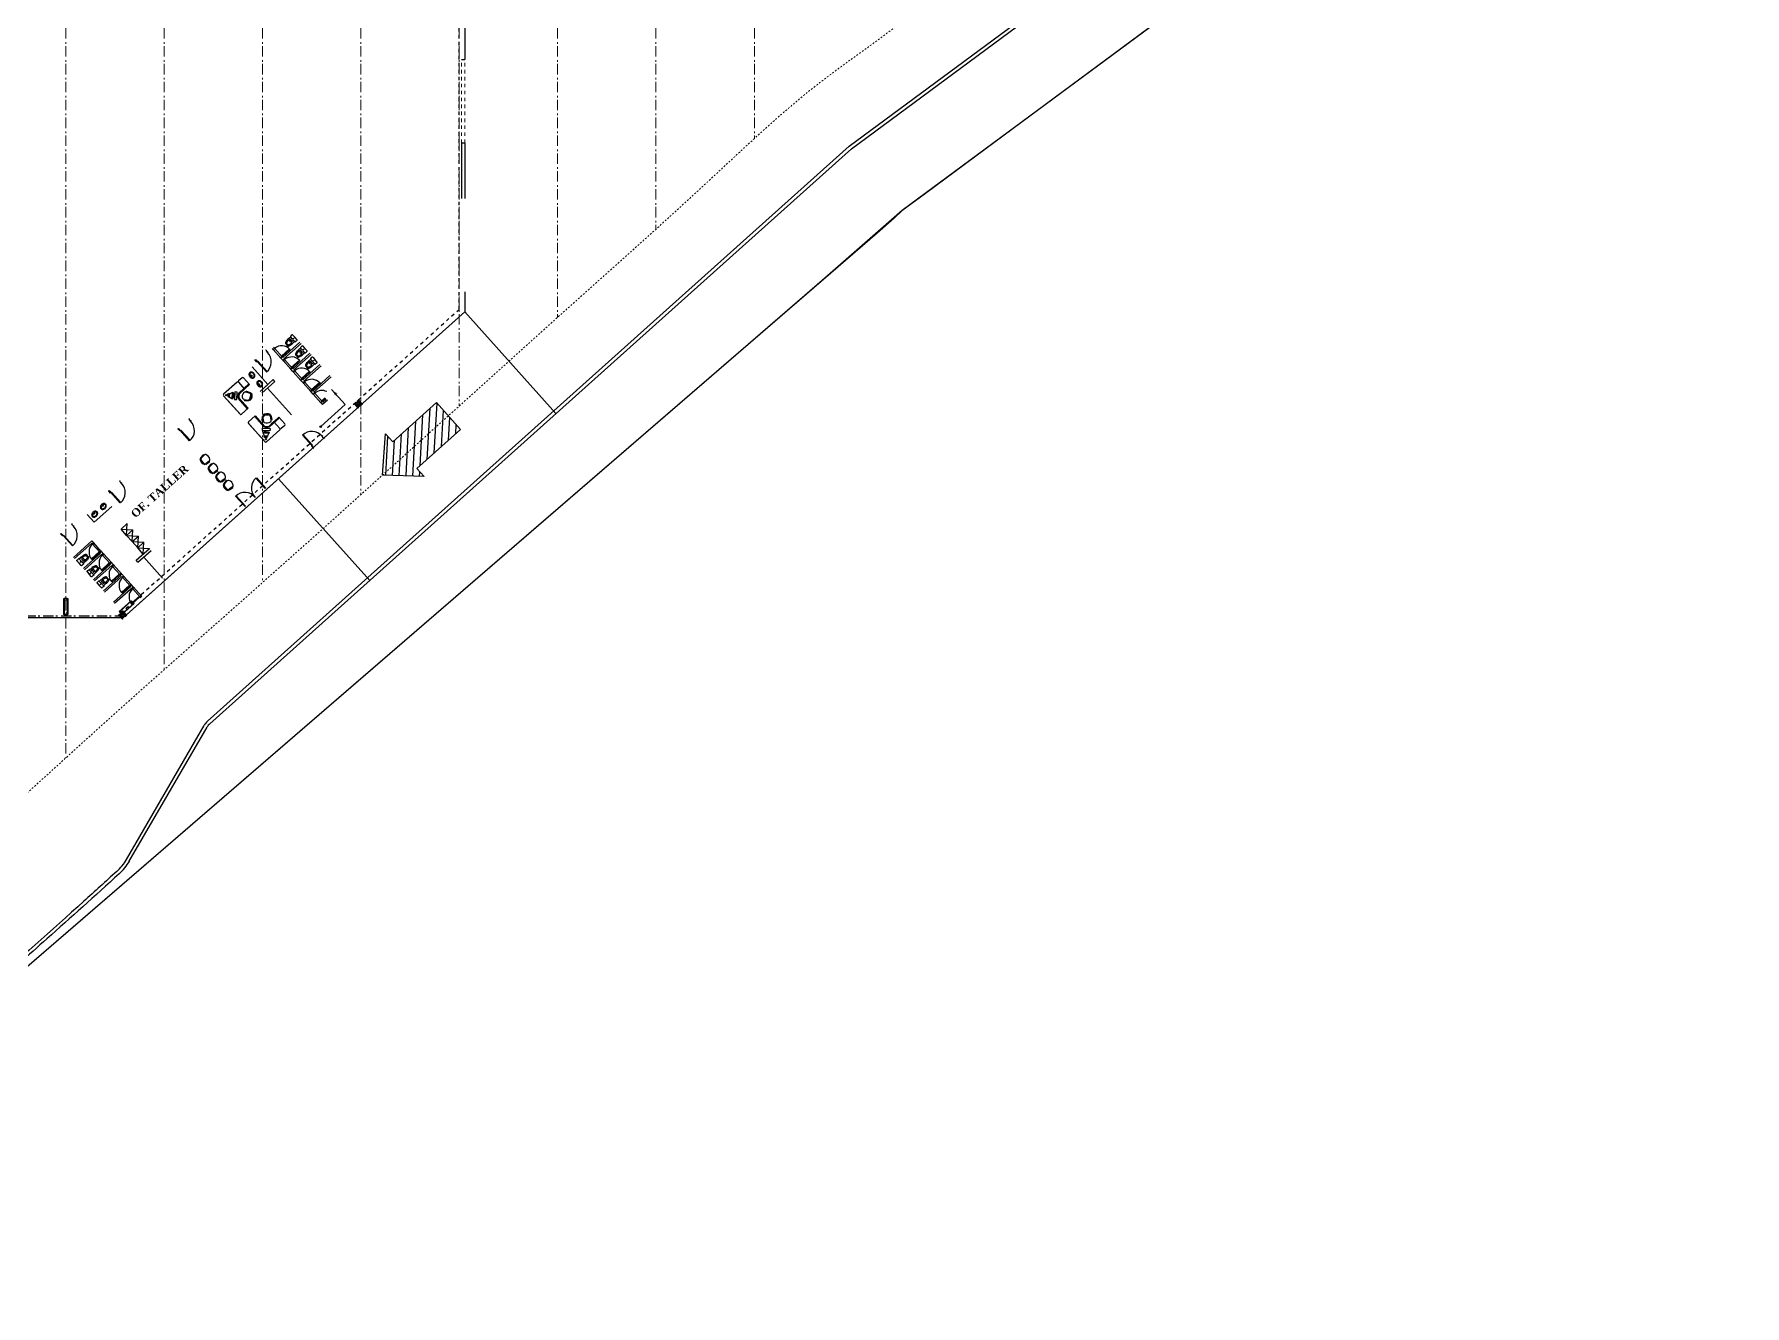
# Model space of a CAD drawing. Header units: millimetres. Extents: x 199 to 443, y 158 to 366.
# Drawn here: x 340.7 to 443.3, y 158.8 to 235.1 of the extents above; entities that cross this region are included whole.
import ezdxf

# ---------------------------------------------------------------- set-up
doc = ezdxf.new("R2010")
doc.units = ezdxf.units.MM
for name, pattern in [('DASHDOT2', [12.7, 6.35, -3.175, 0, -3.175]), ('STYLE_01', [0.416641, 0.208282, -0.208359]), ('STYLE_12', [1.04164, 0.625, -0.208282, 0.069427, -0.138931])]:
    doc.linetypes.add(name, pattern=pattern)
for name, color, linetype in [('000 - MUROS', 252, 'Continuous'), ('10-CARP-MANO-ABRI', 8, 'Continuous'), ('10-CARP-MARC', 2, 'Continuous'), ('10-CARP-SLIA', 15, 'Continuous'), ('10-M-V-150', 3, 'Continuous'), ('10-M-V-50', 3, 'Continuous'), ('Caminos', 8, 'Continuous'), ('CARP-SIMBOLOGIA', 2, 'Continuous'), ('COTAS', 121, 'Continuous'), ('DET', 4, 'Continuous'), ('fachada', 8, 'Continuous'), ('FINO', 15, 'Continuous'), ('MEDIDAS', 4, 'Continuous'), ('MUEBLE', 3, 'Continuous'), ('SANITARIOS', 1, 'Continuous')]:
    doc.layers.add(name, color=color, linetype=linetype)
for name, color, linetype, lineweight in [('Eje-Columnas', 252, 'STYLE_12', 5), ('escalera', 8, 'Continuous', 25), ('Punteados', 4, 'STYLE_01', 5), ('Terreno', 8, 'DASHDOT2', 9)]:
    doc.layers.add(name, color=color, linetype=linetype, lineweight=lineweight)
doc.layers.get('SANITARIOS').off()
doc.styles.get("Standard").update_dxf_attribs({"font": 'txt.shx'})

# ---------------------------------------------------------------- blocks, each defined once
blk = doc.blocks.new('inodoro')
at = {"layer": 'MUEBLE', "color": 8}
for p, q in [((-0.197149, 0), (0, 0)), ((0.197149, 0), (0, 0)), ((0, 0), (0, 0)), ((0, -0.372), (-0.020679, -0.372)), ((0, -0.372), (0.020679, -0.372))]:
    blk.add_line(p, q, dxfattribs=at)
for centre, radius in [((-0.08, -0.24), 0.0075), ((0, -0.09), 0.0135), ((0.08, -0.24), 0.0075)]:
    blk.add_circle(centre, radius, dxfattribs=at)
for centre, radius, start, end in [((-0.197149, -0.019), 0.019, 90, 178.499939), ((0.197149, -0.019), 0.019, 1.500061, 90), ((2.285, -0.084), 2.502, 178.499939, 181.770463), ((-0.195815, -0.160683), 0.02, 181.770463, 277.411549), ((0, -1.666), 1.498, 90, 97.411549), ((2.315, -0.360182), 2.5, 175.789491, 182.210844), ((0.266526, -0.439265), 0.45, 182.210843, 206.62411), ((-0.1, -0.623), 0.04, 206.624108, 256.477067), ((0.38, -0.414227), 0.5, 174.333597, 196.449461), ((-0.032972, -0.373252), 0.085, 118.101232, 174.333597), ((0.38, -0.414227), 0.496, 174.333597, 196.449461), ((-0.032972, -0.373252), 0.081, 118.101232, 174.333597), ((-0.050895, -0.418822), 0.25, 256.477047, 267.348104), ((0.264912, -0.448208), 0.38, 196.44946, 200.100684), ((0.264912, -0.448208), 0.376, 196.44946, 200.100684), ((-0.031, -0.5565), 0.064895, 200.100684, 256.735197), ((-0.031, -0.5565), 0.060895, 200.100684, 256.735197), ((0, -0.435), 0.155, 90, 118.101232), ((0, -0.435), 0.151, 90, 118.101232), ((0, 0.68), 1.35, 267.3481, 270), ((-0.038, -0.39), 0.012, 128.21319, 217.572348), ((0, -0.425), 0.2, 256.735197, 270), ((-0.020679, -0.412), 0.04, 90, 128.213204), ((0, -0.425), 0.196, 256.735197, 270), ((0, -1.666), 1.498, 82.588451, 90), ((0, -0.435), 0.155, 61.898768, 90), ((0, -0.435), 0.151, 61.898768, 90), ((0, -0.425), 0.196, 270, 283.264803), ((0, -0.425), 0.2, 270, 283.264803), ((0, 0.68), 1.35, 270, 272.6519), ((0.020679, -0.412), 0.04, 51.786796, 90), ((0.031, -0.5565), 0.060895, 283.264803, 339.899316), ((0.038, -0.39), 0.012, 322.427652, 51.78681), ((0.031, -0.5565), 0.064895, 283.264803, 339.899316), ((0.050895, -0.418822), 0.25, 272.651896, 283.522953), ((0.032972, -0.373252), 0.081, 5.666403, 61.898768), ((0.032972, -0.373252), 0.085, 5.666403, 61.898768), ((-0.264912, -0.448208), 0.376, 339.899316, 343.55054), ((-0.264912, -0.448208), 0.38, 339.899316, 343.55054), ((-0.38, -0.414227), 0.496, 343.550539, 5.666403), ((-0.38, -0.414227), 0.5, 343.550539, 5.666403), ((0.1, -0.623), 0.04, 283.522933, 333.375892), ((-0.266526, -0.439265), 0.45, 333.37589, 357.789157), ((-2.315, -0.360182), 2.5, 357.789156, 4.210509), ((0.195815, -0.160683), 0.02, 262.588451, 358.229537), ((-2.285, -0.084), 2.502, 358.229537, 1.500061)]:
    blk.add_arc(centre, radius, start, end, dxfattribs=at)
blk = doc.blocks.new('MONITOR')
for p, q in [((-0.088284, 0.25051), (-0.175, 0.091317)), ((-0.080527, 0.344658), (-0.088284, 0.25051)), ((-0.088284, 0.25051), (0.088284, 0.25051)), ((-0.060579, 0.344658), (-0.080527, 0.344658)), ((0.060579, 0.344658), (0.080527, 0.344658)), ((0.080527, 0.344658), (0.088284, 0.25051)), ((0.088284, 0.25051), (0.175, 0.091317))]:
    blk.add_line(p, q)
blk.add_lwpolyline([(-0.175, 0.091317), (0.175, 0.091317), (0.175, 0.011317), (-0.175, 0.011317)], close=True)
for points in [[(-0.102836, 0.223795), (-0.102836, 0.281811)], [(0.085705, 0.281811), (0.102836, 0.281811), (0.102836, 0.223795)]]:
    blk.add_lwpolyline(points)
at = {"layer": 'DET'}
for p, q in [((-0.07, 0.344658), (-0.07, 0.276643)), ((0, 0.344658), (-0.060579, 0.344658)), ((-0.06, 0.344658), (-0.06, 0.276643)), ((-0.05, 0.344658), (-0.05, 0.276643)), ((-0.04, 0.344658), (-0.04, 0.276643)), ((-0.03, 0.344658), (-0.03, 0.276643)), ((-0.02, 0.344658), (-0.02, 0.276643)), ((-0.01, 0.344658), (-0.01, 0.276643)), ((0, 0.344658), (0, 0.276643)), ((0, 0.344658), (0.060579, 0.344658)), ((0.01, 0.344658), (0.01, 0.276643)), ((0.02, 0.344658), (0.02, 0.276643)), ((0.03, 0.344658), (0.03, 0.276643)), ((0.04, 0.344658), (0.04, 0.276643)), ((0.05, 0.344658), (0.05, 0.276643)), ((0.06, 0.344658), (0.06, 0.276643)), ((0.07, 0.344658), (0.07, 0.276643))]:
    blk.add_line(p, q, dxfattribs=at)
blk.add_lwpolyline([(-0.102836, 0.281811), (-0.085705, 0.281811)], dxfattribs=at)
blk.add_arc((0, 0.871582), 0.871582, 260.756687, 279.243313, dxfattribs=at)
blk = doc.blocks.new('COMPU')
at = {"layer": 'MUEBLE'}
blk.add_lwpolyline([(-0.258094, -0.060104), (0.060104, 0.258094), (0.159099, 0.159099), (-0.159099, -0.159099)], close=True, dxfattribs=at)
at = {"layer": 'MUEBLE', "xscale": 0.988495, "yscale": 0.988495, "zscale": 0.988495, "rotation": 45}
blk.add_blockref('MONITOR', (-0.148157, 0.148157), dxfattribs=at)
blk = doc.blocks.new('SILLA-AP')
at = {"layer": 'MEDIDAS'}
for p, q in [((-0.330857, 0.216075), (-0.08747, 0.194547)), ((-0.300713, 0.24441), (-0.072356, 0.211475)), ((-0.296466, 0.273856), (-0.068109, 0.240921)), ((-0.211607, 0.231559), (-0.211607, 0.205527)), ((-0.184317, 0.227623), (-0.184317, 0.203113)), ((-0.012516, 0.188154), (0.013943, 0.2062)), ((0.000147, 0.098696), (-0.000206, -0.138696)), ((-0.00003, 0), (0.051058, 0)), ((-0.331557, -0.255091), (-0.088107, -0.234286)), ((-0.300713, -0.28441), (-0.072356, -0.251475)), ((-0.296466, -0.313856), (-0.068109, -0.280921)), ((-0.211607, -0.24484), (-0.211607, -0.271559)), ((-0.184317, -0.242508), (-0.184317, -0.267623)), ((-0.013135, -0.228201), (0.013271, -0.246326)), ((-0.00003, -0.04), (0.051011, -0.04))]:
    blk.add_line(p, q, dxfattribs=at)
for centre, radius, start, end in [((-0.112125, -0.019833), 0.363055, 148.321834, 211.507898), ((-0.339323, 0.120367), 0.096082, 84.945125, 148.321834), ((-0.298589, 0.259133), 0.014875, 81.793135, 261.793135), ((-0.095935, 0.098838), 0.096082, 359.914866, 84.945125), ((-0.070232, 0.226198), 0.014875, 261.793135, 81.793135), ((-0.317085, -0.019572), 0.368663, 325.534521, 34.295211), ((-0.317085, -0.019572), 0.40069, 325.534521, 34.295211), ((-0.339738, -0.159358), 0.096082, 211.507898, 274.884607), ((-0.298589, -0.299133), 0.014875, 98.206865, 278.206865), ((-0.096288, -0.138553), 0.096082, 274.884607, 359.914866), ((-0.070232, -0.266198), 0.014875, 278.206865, 98.206865)]:
    blk.add_arc(centre, radius, start, end, dxfattribs=at)

msp = doc.modelspace()

# ---------------------------------------------------------------- hatches: boundary and pattern name
at = {"layer": 'Caminos'}
h = msp.add_hatch(dxfattribs=at)
h.set_pattern_fill('ANSI31', color=256, scale=3.24087, angle=41.8659, style=0)
h.set_pattern_definition([(86.8659, (-2241.55615, -1263.3675), (-0.40450281, 0.02214854), [])])
h.paths.add_polyline_path([(361.59, 208.63), (361.77, 211.11), (362.2, 210.63), (364.82, 212.98), (366.27, 211.37), (363.65, 209.02), (364.08, 208.54)])
at = {"layer": 'fachada'}
h = msp.add_hatch(dxfattribs=at)
h.set_pattern_fill('ANSI31', color=250, scale=0.025, angle=41.8773, style=0)
h.set_pattern_definition([(86.87726, (287.039975, 84.69811), (-0.07925714, 0.004323967), [])])
h.paths.add_polyline_path([(360.34, 212.88), (360.12, 212.68), (359.92, 212.91), (360.14, 213.11)])
h = msp.add_hatch(dxfattribs=at)
h.set_pattern_fill('ANSI31', color=250, scale=0.025, angle=41.8773, style=0)
h.set_pattern_definition([(86.87726, (272.91056, 72.03063), (-0.07925714, 0.004323967), [])])
h.paths.add_polyline_path([(346.21, 200.22), (345.99, 200.02), (345.79, 200.24), (346.01, 200.44)])
at = {"layer": 'FINO'}
h = msp.add_hatch(color=256, dxfattribs=at)
h.paths.add_polyline_path([(358.56, 213.74, -0.024587), (358.69, 213.51), (358.73, 213.55)])
h.paths.add_polyline_path([(358.77, 213.59), (358.73, 213.55), (358.78, 213.5), (358.89, 213.52, -0.013393)])
h.paths.add_polyline_path([(358.73, 213.55), (358.69, 213.51, -0.013393), (358.75, 213.39), (358.78, 213.5)])
h.paths.add_polyline_path([(358.56, 213.74), (358.73, 213.55), (358.77, 213.59, -0.024587)])

# ---------------------------------------------------------------- linework, layer by layer
at = {"layer": '000 - MUROS', "color": 8, "linetype": 'STYLE_01'}
for p, q in [((366.19, 218.57), (366.19, 237.56)), ((345.88, 200.35), (366.19, 218.57))]:
    msp.add_line(p, q, dxfattribs=at)
at = {"layer": '000 - MUROS'}
for p, q in [((366.32, 233.56), (366.52, 233.56)), ((366.32, 228.56), (366.52, 228.56)), ((371.99, 212.32), (366.52, 218.42)), ((360.82, 202.31), (355.35, 208.41))]:
    msp.add_line(p, q, dxfattribs=at)
at = {"layer": '000 - MUROS', "linetype": 'STYLE_12'}
msp.add_line((346.15, 200.16), (310.33, 200.16), dxfattribs=at)
at = {"layer": '000 - MUROS'}
for points in [[(366.52, 219.62), (366.52, 218.42), (346.04, 200.06), (310.38, 200.06), (289.56, 237.56)], [(366.52, 237.56), (366.52, 233.56)], [(366.32, 228.56), (366.32, 225.22)], [(366.52, 228.56), (366.52, 225.22)], [(354.07, 215.44), (354.1, 215.46), (354.66, 214.85), (354.63, 214.82), (354.07, 215.44)], [(355.56, 215.74), (355.53, 215.77), (356.01, 216.2), (356.03, 216.17), (355.56, 215.74)], [(356.16, 215.07), (356.13, 215.1), (356.61, 215.53), (356.63, 215.5), (356.16, 215.07)], [(356.76, 214.4), (356.73, 214.43), (357.21, 214.86), (357.23, 214.83), (356.76, 214.4)], [(357.36, 213.73), (357.33, 213.76), (357.81, 214.19), (357.84, 214.16), (357.36, 213.73)], [(357.96, 213.06), (357.93, 213.09), (358.14, 213.27)], [(358.17, 213.24), (357.96, 213.06)], [(349.47, 211.31), (349.5, 211.33), (350.05, 210.72), (350.02, 210.69), (349.47, 211.31)], [(357.35, 210.4), (357.38, 210.43), (356.82, 211.05), (356.79, 211.02), (357.35, 210.4)], [(354.57, 207.85), (354.54, 207.82), (353.99, 208.44), (354.02, 208.47), (354.57, 207.85)], [(345.31, 207.58), (345.34, 207.61), (345.89, 206.99), (345.86, 206.96), (345.31, 207.58)], [(353.34, 206.74), (353.37, 206.77), (352.81, 207.38), (352.78, 207.36), (353.34, 206.74)], [(342.43, 205), (342.46, 205.03), (343.02, 204.41), (342.99, 204.38), (342.43, 205)], [(344.63, 204), (344.6, 204.03), (344.13, 203.6), (344.15, 203.57), (344.63, 204)], [(345.23, 203.33), (345.2, 203.36), (344.73, 202.93), (344.75, 202.9), (345.23, 203.33)], [(345.83, 202.66), (345.8, 202.69), (345.33, 202.26), (345.35, 202.23), (345.83, 202.66)], [(346.43, 201.99), (346.41, 202.02), (345.93, 201.59), (345.96, 201.56), (346.43, 201.99)], [(347.03, 201.32), (347.01, 201.35), (346.53, 200.92), (346.56, 200.89), (347.03, 201.32)]]:
    msp.add_lwpolyline(points, dxfattribs=at)
at = {"layer": '000 - MUROS', "color": 8}
for points in [[(342.47, 201.23), (342.49, 201.23), (342.49, 200.26), (342.47, 200.26)], [(342.69, 201.23), (342.72, 201.23), (342.72, 200.26), (342.69, 200.26)], [(346.52, 201.09), (346.53, 201.08), (345.81, 200.43), (345.79, 200.45)], [(346.67, 200.93), (346.68, 200.91), (345.96, 200.26), (345.94, 200.28)]]:
    msp.add_lwpolyline(points, close=True, dxfattribs=at)
at = {"layer": '000 - MUROS'}
for points in [[(342.54, 201.14), (342.54, 201.13), (342.5, 201.13, -0.414214), (342.49, 201.13), (342.49, 201.22, -0.414214), (342.5, 201.23), (342.69, 201.23, -0.414214), (342.69, 201.22), (342.69, 201.13, -0.414214), (342.69, 201.13), (342.64, 201.13), (342.64, 201.14), (342.68, 201.14, 0.414214), (342.68, 201.14), (342.68, 201.22, 0.414214), (342.68, 201.22), (342.5, 201.22, 0.414214), (342.5, 201.22), (342.5, 201.14, 0.414214), (342.5, 201.14)], [(342.54, 200.35), (342.54, 200.36), (342.5, 200.36, 0.414214), (342.49, 200.35), (342.49, 200.26, 0.414214), (342.5, 200.26), (342.69, 200.26, 0.414214), (342.69, 200.26), (342.69, 200.35, 0.414214), (342.69, 200.36), (342.64, 200.36), (342.64, 200.35), (342.68, 200.35, -0.414214), (342.68, 200.35), (342.68, 200.27, -0.414214), (342.68, 200.27), (342.5, 200.27, -0.414214), (342.5, 200.27), (342.5, 200.35, -0.414214), (342.5, 200.35)], [(345.91, 200.45), (345.92, 200.46), (345.89, 200.49, 0.414214), (345.88, 200.49), (345.81, 200.43, 0.414214), (345.81, 200.42), (345.94, 200.28, 0.414214), (345.95, 200.28), (346.01, 200.34, 0.414214), (346.02, 200.35), (345.99, 200.38), (345.98, 200.38), (346, 200.35, -0.414214), (346, 200.34), (345.95, 200.29, -0.414214), (345.94, 200.29), (345.83, 200.42, -0.414214), (345.83, 200.43), (345.88, 200.48, -0.414214), (345.89, 200.48)], [(346.5, 200.98), (346.49, 200.97), (346.46, 201.01, -0.414214), (346.46, 201.01), (346.53, 201.07, -0.414214), (346.54, 201.07), (346.66, 200.93, -0.414214), (346.66, 200.92), (346.6, 200.86, -0.414214), (346.59, 200.86), (346.56, 200.9), (346.56, 200.9), (346.59, 200.87, 0.414214), (346.6, 200.87), (346.65, 200.92, 0.414214), (346.65, 200.93), (346.54, 201.06, 0.414214), (346.53, 201.06), (346.47, 201.01, 0.414214), (346.47, 201)]]:
    msp.add_lwpolyline(points, format="xyb", close=True, dxfattribs=at)
at = {"layer": '10-CARP-MANO-ABRI'}
for centre, radius, start, end in [((354.13, 215.43), 0.79, 308.8918, 44.8627), ((355.54, 215.73), 0.657, 41.6253, 130.3664), ((356.14, 215.06), 0.657, 41.6253, 130.3664), ((356.74, 214.39), 0.657, 41.6253, 130.3664), ((357.34, 213.72), 0.657, 41.6253, 130.3664), ((357.95, 213.05), 0.657, 63.0212, 130.3664), ((349.52, 211.3), 0.79, 308.8918, 44.8627), ((357.35, 210.46), 0.79, 38.8918, 134.8627), ((354.51, 207.85), 0.79, 128.8918, 224.8627), ((345.37, 207.58), 0.79, 308.8918, 44.8627), ((353.34, 206.8), 0.79, 38.8918, 134.8627), ((342.49, 205), 0.79, 308.8918, 44.8627), ((344.64, 204.01), 0.657, 133.3881, 222.1292), ((345.24, 203.34), 0.657, 133.3881, 222.1292), ((345.84, 202.67), 0.657, 133.3881, 222.1292), ((346.44, 202), 0.657, 133.3881, 222.1292), ((347.04, 201.33), 0.657, 133.3881, 222.1292)]:
    msp.add_arc(centre, radius, start, end, dxfattribs=at)
at = {"layer": '10-CARP-MARC'}
for p, q in [((353.93, 215.54), (353.96, 215.56)), ((353.94, 215.52), (353.93, 215.54)), ((354.04, 215.41), (353.94, 215.52)), ((353.96, 215.56), (354.01, 215.5)), ((354.01, 215.5), (354.03, 215.52)), ((354.03, 215.51), (354.02, 215.5)), ((354.02, 215.5), (354.07, 215.44)), ((354.03, 215.52), (354.03, 215.51)), ((354.61, 216.14), (354.58, 216.12)), ((354.58, 216.12), (354.63, 216.06)), ((354.63, 216.06), (354.62, 216.05)), ((354.62, 216.05), (354.62, 216.04)), ((354.62, 216.04), (354.64, 216.05)), ((354.64, 216.05), (354.69, 215.99)), ((354.69, 215.99), (354.72, 216.02)), ((354.07, 215.44), (354.04, 215.41)), ((349.32, 211.41), (349.35, 211.43)), ((349.34, 211.39), (349.32, 211.41)), ((349.44, 211.28), (349.34, 211.39)), ((349.35, 211.43), (349.41, 211.37)), ((349.41, 211.37), (349.42, 211.39)), ((349.43, 211.38), (349.41, 211.37)), ((349.41, 211.37), (349.47, 211.31)), ((349.42, 211.39), (349.43, 211.38)), ((350, 212.01), (349.97, 211.99)), ((349.97, 211.99), (350.02, 211.93)), ((350.01, 212), (350, 212.01)), ((350.02, 211.93), (350.01, 211.91)), ((350.01, 211.91), (350.02, 211.91)), ((350.02, 211.91), (350.03, 211.92)), ((350.03, 211.92), (350.08, 211.86)), ((350.08, 211.86), (350.11, 211.89)), ((350.11, 211.89), (350.1, 211.9)), ((349.47, 211.31), (349.44, 211.28)), ((357.35, 210.4), (357.32, 210.37)), ((357.32, 210.37), (357.42, 210.26)), ((357.4, 210.34), (357.35, 210.4)), ((357.41, 210.35), (357.4, 210.34)), ((357.41, 210.33), (357.42, 210.35)), ((357.42, 210.35), (357.41, 210.35)), ((357.46, 210.27), (357.41, 210.33)), ((357.96, 210.95), (357.99, 210.98)), ((358.02, 210.89), (357.96, 210.95)), ((357.99, 210.98), (358.01, 210.97)), ((358, 210.88), (358.02, 210.89)), ((358.01, 210.87), (358, 210.88)), ((358.02, 210.89), (358.01, 210.87)), ((358.08, 210.83), (358.02, 210.89)), ((358.11, 210.85), (358.08, 210.83)), ((358.09, 210.87), (358.11, 210.85)), ((357.42, 210.26), (357.43, 210.25)), ((357.43, 210.25), (357.46, 210.27)), ((345.84, 208.29), (345.81, 208.26)), ((345.86, 208.27), (345.84, 208.29)), ((345.17, 207.68), (345.2, 207.71)), ((345.18, 207.67), (345.17, 207.68)), ((345.28, 207.55), (345.18, 207.67)), ((345.2, 207.71), (345.25, 207.65)), ((345.25, 207.65), (345.26, 207.66)), ((345.26, 207.66), (345.27, 207.65)), ((345.27, 207.65), (345.26, 207.64)), ((345.26, 207.64), (345.31, 207.58)), ((345.31, 207.58), (345.28, 207.55)), ((345.81, 208.26), (345.87, 208.2)), ((345.87, 208.2), (345.85, 208.19)), ((345.85, 208.19), (345.86, 208.18)), ((345.86, 208.18), (345.87, 208.19)), ((345.87, 208.19), (345.93, 208.13)), ((345.93, 208.13), (345.96, 208.16)), ((345.96, 208.16), (345.94, 208.18)), ((342.97, 205.71), (342.94, 205.68)), ((342.94, 205.68), (342.99, 205.62)), ((342.98, 205.7), (342.97, 205.71)), ((342.99, 205.62), (342.98, 205.61)), ((342.98, 205.6), (343, 205.62)), ((342.98, 205.61), (342.98, 205.6)), ((343, 205.62), (343.05, 205.56)), ((343.05, 205.56), (343.08, 205.58)), ((343.08, 205.58), (343.07, 205.6)), ((342.29, 205.1), (342.32, 205.13)), ((342.3, 205.09), (342.29, 205.1)), ((342.4, 204.98), (342.3, 205.09)), ((342.32, 205.13), (342.37, 205.07)), ((342.37, 205.07), (342.39, 205.08)), ((342.4, 205.08), (342.38, 205.06)), ((342.38, 205.06), (342.43, 205)), ((342.39, 205.08), (342.4, 205.08)), ((342.43, 205), (342.4, 204.98))]:
    msp.add_line(p, q, dxfattribs=at)
for points in [[(355.02, 216.17), (355.01, 216.17), (355.03, 216.15), (355.06, 216.18), (355.06, 216.17), (355.09, 216.2), (355.09, 216.21), (355.12, 216.23), (355.1, 216.25), (355.1, 216.24)], [(355.49, 215.65), (355.48, 215.65), (355.47, 215.66), (355.5, 215.69), (355.49, 215.69), (355.52, 215.72), (355.53, 215.71), (355.56, 215.74), (355.57, 215.73), (355.56, 215.72)], [(355.62, 215.5), (355.61, 215.5), (355.63, 215.48), (355.66, 215.51), (355.66, 215.5), (355.69, 215.53), (355.69, 215.53), (355.72, 215.56), (355.7, 215.58), (355.7, 215.57)], [(356.09, 214.98), (356.08, 214.98), (356.07, 214.99), (356.1, 215.02), (356.09, 215.02), (356.12, 215.05), (356.13, 215.04), (356.16, 215.07), (356.17, 215.06), (356.16, 215.05)], [(356.22, 214.83), (356.22, 214.83), (356.23, 214.81), (356.26, 214.84), (356.26, 214.83), (356.29, 214.86), (356.29, 214.86), (356.32, 214.89), (356.3, 214.91), (356.3, 214.9)], [(356.69, 214.31), (356.68, 214.31), (356.67, 214.32), (356.7, 214.35), (356.69, 214.35), (356.72, 214.38), (356.73, 214.37), (356.76, 214.4), (356.77, 214.39), (356.76, 214.38)], [(356.82, 214.16), (356.82, 214.16), (356.83, 214.14), (356.86, 214.17), (356.87, 214.16), (356.9, 214.19), (356.89, 214.19), (356.92, 214.22), (356.91, 214.24), (356.9, 214.23)], [(357.29, 213.64), (357.28, 213.63), (357.27, 213.65), (357.3, 213.68), (357.29, 213.68), (357.32, 213.71), (357.33, 213.7), (357.36, 213.73), (357.37, 213.72), (357.37, 213.71)], [(357.42, 213.49), (357.42, 213.49), (357.43, 213.47), (357.46, 213.5), (357.47, 213.49), (357.5, 213.52), (357.49, 213.52), (357.52, 213.55), (357.51, 213.57), (357.5, 213.56)], [(357.89, 212.97), (357.88, 212.96), (357.87, 212.98), (357.9, 213.01), (357.89, 213.01), (357.92, 213.04), (357.93, 213.03), (357.96, 213.06), (357.97, 213.04), (357.97, 213.04)], [(344.26, 204.58), (344.26, 204.58), (344.28, 204.57), (344.25, 204.54), (344.26, 204.53), (344.23, 204.51), (344.22, 204.51), (344.19, 204.49), (344.18, 204.5), (344.18, 204.51)], [(344.72, 204.05), (344.73, 204.06), (344.72, 204.08), (344.69, 204.05), (344.68, 204.06), (344.65, 204.03), (344.66, 204.02), (344.63, 204), (344.64, 203.98), (344.65, 203.99)], [(344.86, 203.91), (344.87, 203.91), (344.88, 203.9), (344.85, 203.87), (344.86, 203.86), (344.83, 203.84), (344.82, 203.84), (344.79, 203.82), (344.78, 203.83), (344.78, 203.84)], [(345.33, 203.38), (345.33, 203.39), (345.32, 203.41), (345.29, 203.38), (345.28, 203.39), (345.25, 203.36), (345.26, 203.35), (345.23, 203.33), (345.24, 203.31), (345.25, 203.32)], [(345.46, 203.24), (345.47, 203.24), (345.48, 203.23), (345.45, 203.2), (345.46, 203.19), (345.43, 203.17), (345.42, 203.17), (345.39, 203.15), (345.38, 203.16), (345.38, 203.17)], [(345.93, 202.71), (345.93, 202.72), (345.92, 202.74), (345.89, 202.71), (345.88, 202.72), (345.85, 202.69), (345.86, 202.68), (345.83, 202.66), (345.84, 202.64), (345.85, 202.65)], [(346.06, 202.57), (346.07, 202.57), (346.08, 202.56), (346.05, 202.53), (346.06, 202.52), (346.03, 202.5), (346.02, 202.5), (345.99, 202.48), (345.98, 202.49), (345.99, 202.5)], [(346.53, 202.04), (346.53, 202.05), (346.52, 202.07), (346.49, 202.04), (346.48, 202.05), (346.46, 202.02), (346.46, 202.01), (346.43, 201.99), (346.45, 201.97), (346.45, 201.98)], [(346.66, 201.9), (346.67, 201.9), (346.68, 201.89), (346.65, 201.86), (346.66, 201.85), (346.63, 201.83), (346.62, 201.83), (346.59, 201.81), (346.58, 201.82), (346.59, 201.83)], [(347.13, 201.37), (347.14, 201.38), (347.12, 201.4), (347.09, 201.37), (347.09, 201.38), (347.06, 201.35), (347.06, 201.34), (347.03, 201.32), (347.05, 201.3), (347.05, 201.31)]]:
    msp.add_lwpolyline(points, dxfattribs=at)
at = {"layer": '10-CARP-SLIA'}
for p, q in [((355.49, 215.65), (355.02, 216.17)), ((355.56, 215.72), (355.1, 216.24)), ((356.09, 214.98), (355.62, 215.5)), ((356.16, 215.05), (355.7, 215.57)), ((356.69, 214.31), (356.22, 214.83)), ((356.76, 214.38), (356.3, 214.9)), ((357.29, 213.64), (356.82, 214.16)), ((357.37, 213.71), (356.9, 214.23)), ((357.89, 212.97), (357.42, 213.49)), ((357.97, 213.04), (357.5, 213.56)), ((344.65, 203.99), (344.18, 204.51)), ((344.72, 204.05), (344.26, 204.58)), ((345.25, 203.32), (344.78, 203.84)), ((345.33, 203.38), (344.86, 203.91)), ((345.85, 202.65), (345.38, 203.17)), ((345.93, 202.71), (345.46, 203.24)), ((346.45, 201.98), (345.99, 202.5)), ((346.53, 202.04), (346.06, 202.57)), ((347.05, 201.31), (346.59, 201.83)), ((347.13, 201.37), (346.66, 201.9))]:
    msp.add_line(p, q, dxfattribs=at)
at = {"layer": '10-M-V-150'}
for p, q in [((356.63, 216.61), (355.6, 215.68)), ((356.7, 216.53), (355.66, 215.61)), ((355.02, 216.17), (354.97, 216.23)), ((355.1, 216.24), (355.02, 216.17)), ((355.1, 216.24), (355.02, 216.17)), ((355.1, 216.24), (355.05, 216.29)), ((355.56, 215.72), (355.49, 215.65)), ((355.56, 215.72), (355.49, 215.65)), ((355.59, 215.54), (355.49, 215.65)), ((355.62, 215.5), (355.52, 215.61)), ((355.6, 215.68), (355.56, 215.72)), ((355.7, 215.57), (355.62, 215.5)), ((355.7, 215.57), (355.62, 215.5)), ((355.7, 215.57), (355.66, 215.61)), ((357.23, 215.94), (356.2, 215.01)), ((357.3, 215.86), (356.26, 214.94)), ((354.71, 214.07), (353.76, 215.13)), ((356.16, 215.05), (356.09, 214.98)), ((356.16, 215.05), (356.09, 214.98)), ((356.19, 214.87), (356.09, 214.98)), ((356.2, 215.01), (356.16, 215.05)), ((356.3, 214.9), (356.22, 214.83)), ((356.3, 214.9), (356.22, 214.83)), ((356.3, 214.9), (356.26, 214.94)), ((357.83, 215.27), (356.8, 214.34)), ((357.9, 215.19), (356.86, 214.27)), ((358.43, 214.6), (357.4, 213.67)), ((358.5, 214.52), (357.47, 213.6)), ((354.24, 213.65), (355.03, 214.36)), ((354.71, 214.07), (354.24, 213.65)), ((354.34, 213.54), (355.13, 214.25)), ((354.69, 213.85), (356.13, 212.25)), ((355.13, 214.25), (355.03, 214.36)), ((356.76, 214.38), (356.68, 214.31)), ((356.76, 214.38), (356.69, 214.31)), ((356.76, 214.38), (356.69, 214.31)), ((356.76, 214.38), (356.69, 214.31)), ((356.76, 214.38), (356.69, 214.31)), ((356.79, 214.2), (356.69, 214.31)), ((356.79, 214.2), (356.69, 214.31)), ((356.8, 214.34), (356.76, 214.38)), ((356.8, 214.34), (356.76, 214.38)), ((356.9, 214.23), (356.82, 214.16)), ((356.9, 214.23), (356.82, 214.16)), ((356.9, 214.23), (356.86, 214.27)), ((357.37, 213.71), (357.29, 213.64)), ((357.37, 213.71), (357.29, 213.64)), ((357.42, 213.49), (357.29, 213.64)), ((357.4, 213.67), (357.37, 213.71)), ((357.5, 213.56), (357.42, 213.49)), ((357.5, 213.56), (357.42, 213.49)), ((357.5, 213.56), (357.47, 213.6)), ((352.32, 213.1), (353.08, 212.25)), ((357.97, 213.04), (357.89, 212.97)), ((357.97, 213.04), (357.89, 212.97)), ((357.99, 212.86), (357.89, 212.97)), ((358, 213), (357.97, 213.04)), ((358.28, 213.12), (357.99, 212.86)), ((358.21, 213.19), (358, 213)), ((354.27, 210.92), (353.51, 211.78)), ((344.29, 205.8), (343.87, 206.27)), ((344.29, 205.8), (345.35, 206.75)), ((345.91, 205.38), (346.28, 205.72)), ((346.24, 205.01), (345.91, 205.38)), ((345.91, 205.38), (346.61, 205.34)), ((346.24, 205.01), (346.28, 205.72)), ((346.24, 205.01), (346.61, 205.34)), ((346.57, 204.64), (346.61, 205.34)), ((343.05, 203.69), (344.16, 204.69)), ((343.12, 203.62), (344.15, 204.55)), ((344.18, 204.51), (344.15, 204.55)), ((344.26, 204.58), (344.16, 204.69)), ((344.18, 204.51), (344.26, 204.58)), ((344.18, 204.51), (344.26, 204.58)), ((346.57, 204.64), (346.24, 205.01)), ((346.24, 205.01), (346.95, 204.97)), ((346.57, 204.64), (346.95, 204.97)), ((346.91, 204.26), (346.57, 204.64)), ((346.57, 204.64), (347.28, 204.6)), ((346.82, 203.52), (347.61, 204.23)), ((346.91, 204.26), (346.95, 204.97)), ((346.91, 204.26), (347.28, 204.6)), ((347.28, 204.6), (346.91, 204.26)), ((347.24, 203.89), (346.91, 204.26)), ((346.91, 204.26), (347.61, 204.23)), ((347.24, 203.89), (347.28, 204.6)), ((347.61, 204.23), (347.24, 203.89)), ((343.65, 203.02), (344.68, 203.95)), ((343.72, 202.95), (344.75, 203.88)), ((344.25, 202.35), (345.28, 203.28)), ((344.32, 202.28), (345.35, 203.21)), ((344.65, 203.99), (344.72, 204.05)), ((344.65, 203.99), (344.72, 204.05)), ((344.68, 203.95), (344.65, 203.99)), ((344.82, 203.94), (344.72, 204.05)), ((344.78, 203.84), (344.75, 203.88)), ((344.86, 203.91), (344.76, 204.02)), ((344.78, 203.84), (344.86, 203.91)), ((344.78, 203.84), (344.86, 203.91)), ((345.25, 203.32), (345.33, 203.38)), ((345.25, 203.32), (345.33, 203.38)), ((345.28, 203.28), (345.25, 203.32)), ((345.43, 203.27), (345.33, 203.38)), ((345.38, 203.17), (345.35, 203.21)), ((345.38, 203.17), (345.46, 203.24)), ((345.38, 203.17), (345.46, 203.24)), ((346.92, 203.4), (346.82, 203.52)), ((346.92, 203.4), (347.71, 204.11)), ((347.27, 203.71), (348.4, 202.45)), ((344.85, 201.68), (345.89, 202.61)), ((344.92, 201.61), (345.95, 202.54)), ((345.85, 202.65), (345.93, 202.72)), ((345.85, 202.65), (345.93, 202.71)), ((345.85, 202.65), (345.93, 202.71)), ((345.85, 202.65), (345.93, 202.71)), ((345.85, 202.65), (345.93, 202.71)), ((345.89, 202.61), (345.85, 202.65)), ((345.89, 202.61), (345.85, 202.65)), ((346.03, 202.6), (345.93, 202.71)), ((346.03, 202.6), (345.93, 202.71)), ((345.99, 202.5), (345.95, 202.54)), ((345.99, 202.5), (346.06, 202.57)), ((345.99, 202.5), (346.06, 202.57)), ((345.45, 201.01), (346.49, 201.94)), ((345.52, 200.94), (346.63, 201.93)), ((346.45, 201.98), (346.53, 202.04)), ((346.45, 201.98), (346.53, 202.04)), ((346.49, 201.94), (346.45, 201.98)), ((346.63, 201.93), (346.53, 202.04)), ((346.59, 201.83), (346.66, 201.9)), ((346.59, 201.83), (346.66, 201.9)), ((347.05, 201.31), (347.13, 201.37)), ((347.05, 201.31), (347.13, 201.37)), ((347.09, 201.27), (347.05, 201.31)), ((347.16, 201.34), (347.13, 201.37))]:
    msp.add_line(p, q, dxfattribs=at)
for radius in [0.05, 0.025]:
    msp.add_circle((357.88, 211.54), radius, dxfattribs=at)
at = {"layer": '10-M-V-50'}
for points in [[(355.1, 216.24), (355.02, 216.17), (355.01, 216.18)], [(355.56, 215.72), (355.49, 215.65)], [(355.7, 215.57), (355.62, 215.5), (355.62, 215.51)], [(356.16, 215.05), (356.09, 214.98)], [(356.3, 214.9), (356.22, 214.83), (356.19, 214.87)], [(356.76, 214.38), (356.69, 214.31)], [(356.76, 214.38), (356.69, 214.31)], [(356.9, 214.23), (356.82, 214.16), (356.79, 214.2)], [(357.37, 213.71), (357.29, 213.64)], [(357.97, 213.04), (357.89, 212.97)], [(344.18, 204.51), (344.26, 204.58), (344.25, 204.58)], [(344.65, 203.99), (344.72, 204.05)], [(344.78, 203.84), (344.86, 203.91), (344.85, 203.91)], [(345.25, 203.32), (345.33, 203.38)], [(345.38, 203.17), (345.46, 203.24), (345.43, 203.27)], [(345.85, 202.65), (345.93, 202.71)], [(345.85, 202.65), (345.93, 202.71)], [(345.99, 202.5), (346.06, 202.57), (346.03, 202.6)], [(346.45, 201.98), (346.53, 202.04)], [(347.05, 201.31), (347.13, 201.37)]]:
    msp.add_lwpolyline(points, dxfattribs=at)
at = {"layer": 'Caminos'}
for p, q in [((389.58, 228.36), (412.55, 245.36)), ((389.71, 228.2), (412.68, 245.21)), ((351.09, 193.87), (389.58, 228.36)), ((351.23, 193.72), (389.71, 228.2)), ((366.52, 218.42), (346.26, 200.26)), ((346.23, 185.57), (350.9, 193.62)), ((346.4, 185.47), (351.07, 193.52))]:
    msp.add_line(p, q, dxfattribs=at)
msp.add_lwpolyline([(361.59, 208.63), (361.77, 211.11), (362.2, 210.63), (364.82, 212.98), (366.27, 211.37), (363.65, 209.02), (364.08, 208.54)], close=True, dxfattribs=at)
for centre, radius, start, end in [((351.76, 193.12), 1, 131.8659, 149.9092), ((351.76, 193.12), 0.8, 131.8659, 149.9092), ((343.64, 187.08), 3, 312.2522, 329.9092), ((343.64, 187.08), 3.2, 312.2509, 329.9092)]:
    msp.add_arc(centre, radius, start, end, dxfattribs=at)
at = {"layer": 'Caminos', "linetype": 'Continuous', "ltscale": 0.1}
for points, knots in [([(345.65, 184.86), (344.99, 184.26), (344.33, 183.66), (341.72, 181.3), (339.78, 179.58), (337.09, 177.3), (336.34, 176.67), (334.8, 175.42), (334.02, 174.8), (331.65, 172.94), (330.03, 171.7), (326.87, 169.29), (325.33, 168.12), (323.25, 166.52), (322.7, 166.1), (322.1, 165.65)], [243.659633, 243.659633, 243.659633, 243.659633, 246.355027, 246.355027, 254.373166, 254.373166, 257.488736, 257.488736, 260.604306, 260.604306, 266.835445, 266.835445, 272.605359, 272.605359, 274.647132, 274.647132, 274.647132, 274.647132]), ([(345.79, 184.71), (344.33, 183.39), (342.89, 182.08), (340.35, 179.83), (339.25, 178.87), (337.3, 177.21), (336.45, 176.51), (334.72, 175.11), (333.85, 174.41), (331.18, 172.32), (329.36, 170.93), (325.89, 168.29), (324.24, 167.03), (322.49, 165.68), (322.38, 165.6), (322.25, 165.5)], [243.659674, 243.659674, 243.659674, 243.659674, 249.574674, 249.574674, 254.142767, 254.142767, 257.631094, 257.631094, 261.11942, 261.11942, 268.096072, 268.096072, 274.24385, 274.24385, 274.661152, 274.661152, 274.661152, 274.661152])]:
    msp.add_open_spline(points, degree=3, knots=knots, dxfattribs=at)
at = {"layer": 'COTAS', "color": 1}
msp.add_lwpolyline([(439.7, 362.11), (439.91, 352.59), (440.13, 350.65), (441.18, 341.14), (442.18, 332.41), (442.95, 325.8), (443.05, 323.97), (443.09, 322.77), (443.14, 321.27), (443.24, 318.45), (443.29, 316.74), (440.99, 305.51), (439.33, 298.19), (438.15, 293.97), (427.61, 258.26), (423.01, 248.71), (415.81, 241.56), (409.03, 236.54), (398.34, 228.62), (394.15, 225.52), (392.74, 224.48), (392.27, 224.05), (391.26, 223.15), (316.71, 158.8)], dxfattribs=at)
at = {"layer": 'COTAS'}
msp.add_lwpolyline([(415.81, 241.56), (392.76, 224.5), (387.96, 220.3), (383.95, 216.84), (374.46, 208.65), (316.71, 158.8)], dxfattribs=at)
at = {"layer": 'Eje-Columnas'}
for points in [[(342.59, 349.09), (342.59, 191.67)], [(348.49, 349.09), (348.49, 196.96)], [(354.39, 349.09), (354.39, 202.18)], [(360.29, 349.09), (360.29, 207.46)], [(366.19, 349.09), (366.19, 212.78)], [(372.09, 349.09), (372.09, 218.09)], [(377.99, 349.09), (377.99, 223.38)], [(383.89, 349.09), (383.89, 228.82)]]:
    msp.add_lwpolyline(points, dxfattribs=at)
at = {"layer": 'fachada', "color": 1}
for points in [[(360.13, 212.67), (360.12, 212.65), (359.88, 212.91), (359.91, 212.93)], [(360.06, 213.07), (360.14, 213.14), (360.38, 212.88), (360.28, 212.8)], [(346.01, 200), (345.99, 199.98), (345.75, 200.24), (345.78, 200.26)], [(345.93, 200.4), (346.01, 200.48), (346.25, 200.22), (346.15, 200.13)]]:
    msp.add_lwpolyline(points, dxfattribs=at)
at = {"layer": 'fachada', "color": 4}
for points in [[(360.34, 212.88), (360.12, 212.68), (359.92, 212.91), (360.14, 213.11)], [(346.21, 200.22), (345.99, 200.02), (345.79, 200.24), (346.01, 200.44)]]:
    msp.add_lwpolyline(points, close=True, dxfattribs=at)
at = {"layer": 'FINO'}
for q in [(358.53, 213.77), (357.88, 211.54)]:
    msp.add_line((359.35, 212.86), q, dxfattribs=at)
at = {"layer": 'MUEBLE'}
for p, q in [((353.16, 214.47), (352.95, 214.28)), ((353.25, 214.46), (353.61, 214.06)), ((352.86, 214.2), (352.06, 213.48)), ((352.95, 214.2), (353.31, 213.79)), ((353.57, 214.1), (352.98, 213.57)), ((353.61, 214.06), (353.02, 213.53)), ((353.3, 213.79), (353.15, 213.65)), ((353.61, 214.06), (353.3, 213.79)), ((353.04, 212.29), (352.06, 213.39)), ((353.49, 212.61), (352.95, 213.22)), ((353.53, 212.65), (352.99, 213.25)), ((353.13, 212.29), (353.53, 212.65)), ((353.55, 211.82), (353.95, 212.18)), ((353.55, 211.73), (354.54, 210.63)), ((353.92, 212.14), (354.46, 211.53)), ((353.95, 212.18), (354.49, 211.57)), ((355.37, 212.1), (354.78, 211.57)), ((355.4, 212.06), (354.81, 211.53)), ((355.06, 211.83), (354.91, 211.69)), ((355.37, 212.1), (355.06, 211.83)), ((355.43, 211.43), (355.07, 211.83)), ((355.73, 211.7), (355.37, 212.1)), ((355.72, 211.61), (355.51, 211.43)), ((355.42, 211.35), (354.62, 210.62))]:
    msp.add_line(p, q, dxfattribs=at)
for points in [[(353.13, 212.29), (353.53, 212.65)], [(353.55, 211.82), (353.95, 212.18)]]:
    msp.add_lwpolyline(points, dxfattribs=at)
at = {"layer": 'MUEBLE', "color": 8}
for centre, radius in [((353.72, 214.6), 0.031), ((353.72, 214.6), 0.0155), ((354.18, 214.08), 0.031), ((354.18, 214.08), 0.0155), ((344.29, 206.32), 0.031), ((344.29, 206.32), 0.0155), ((344.81, 206.79), 0.031), ((344.81, 206.79), 0.0155)]:
    msp.add_circle(centre, radius, dxfattribs=at)
at = {"layer": 'MUEBLE'}
for centre in [(352.21, 213.43, -2.89), (354.59, 210.78, -2.89)]:
    msp.add_circle(centre, 0.0397, dxfattribs=at)
for centre, radius, start, end in [((353.2, 214.42), 0.06, 41.8773, 131.8773), ((352.1, 213.43), 0.06, 131.8773, 221.8773), ((352.9, 214.16), 0.06, 41.8773, 131.8773), ((353.29, 213.36), 0.374, 146.5871, 201.388), ((352.99, 214.24), 0.06, 131.8773, 221.8773), ((353.29, 213.36), 0.324, 147.6892, 199.8439), ((353.09, 212.33), 0.06, 221.8773, 311.8773), ((353.59, 211.77), 0.06, 131.8773, 221.8773), ((354.64, 211.86), 0.374, 242.3665, 297.1674), ((354.64, 211.86), 0.324, 243.9107, 296.0653), ((355.38, 211.39), 0.06, 311.8773, 41.8773), ((355.47, 211.47), 0.06, 221.8773, 311.8773), ((355.68, 211.66), 0.06, 311.8773, 41.8773), ((354.58, 210.67), 0.06, 221.8773, 311.8773)]:
    msp.add_arc(centre, radius, start, end, dxfattribs=at)
at = {"layer": 'MUEBLE', "color": 8}
for centre, radius, start, end in [((353.74, 214.67), 0.166, 159.3548, 183.3413), ((353.78, 214.67), 0.203, 183.3413, 203.6193), ((353.72, 214.67), 0.143, 79.4421, 155.4673), ((353.82, 214.69), 0.249, 203.6193, 221.8773), ((353.75, 214.69), 0.12, 163.4445, 187.8911), ((353.8, 214.7), 0.167, 187.8911, 206.2751), ((353.71, 214.7), 0.0727, 131.8773, 163.4445), ((353.82, 214.69), 0.249, 221.8773, 240.1352), ((353.86, 214.72), 0.232, 206.2751, 221.8773), ((353.71, 214.7), 0.0727, 100.31, 131.8773), ((353.86, 214.72), 0.232, 221.8773, 237.4794), ((353.72, 214.66), 0.12, 75.8634, 100.31), ((353.8, 214.65), 0.203, 240.1352, 260.4132), ((353.82, 214.67), 0.167, 237.4794, 255.8634), ((353.71, 214.61), 0.203, 60.1352, 80.4132), ((353.71, 214.61), 0.167, 57.4794, 75.8634), ((353.79, 214.61), 0.166, 260.4132, 284.3998), ((353.81, 214.62), 0.12, 255.8634, 280.31), ((353.67, 214.56), 0.232, 41.8773, 57.4794), ((353.69, 214.57), 0.249, 41.8773, 60.1352), ((353.82, 214.58), 0.0727, 280.31, 311.8773), ((353.8, 214.58), 0.127, 284.3998, 311.8773), ((353.67, 214.56), 0.232, 26.2751, 41.8773), ((353.69, 214.57), 0.249, 23.6193, 41.8773), ((353.82, 214.58), 0.0727, 311.8773, 343.4445), ((353.73, 214.58), 0.167, 7.8911, 26.2751), ((353.78, 214.59), 0.12, 343.4445, 7.8911), ((353.8, 214.58), 0.127, 311.8773, 339.3548), ((353.73, 214.59), 0.203, 3.3413, 23.6193), ((353.77, 214.59), 0.166, 339.3548, 3.3413), ((354.21, 214.15), 0.166, 159.3548, 183.3413), ((354.25, 214.15), 0.203, 183.3413, 203.6193), ((354.17, 214.16), 0.127, 131.8773, 159.3548), ((354.29, 214.17), 0.249, 203.6193, 221.8773), ((354.17, 214.16), 0.127, 104.3998, 131.8773), ((354.22, 214.17), 0.12, 163.4445, 187.8911), ((354.27, 214.17), 0.167, 187.8911, 206.2751), ((354.29, 214.17), 0.249, 221.8773, 240.1352), ((354.18, 214.18), 0.0727, 131.8773, 163.4445), ((354.33, 214.2), 0.232, 206.2751, 221.8773), ((354.18, 214.18), 0.0727, 100.31, 131.8773), ((354.18, 214.12), 0.166, 80.4132, 104.3998), ((354.33, 214.2), 0.232, 221.8773, 237.4794), ((354.18, 214.13), 0.12, 75.8634, 100.31), ((354.27, 214.13), 0.203, 240.1352, 260.4132), ((354.29, 214.15), 0.167, 237.4794, 255.8634), ((354.18, 214.09), 0.203, 60.1352, 80.4132), ((354.17, 214.09), 0.167, 57.4794, 75.8634), ((354.26, 214.09), 0.166, 260.4132, 284.3998), ((354.28, 214.1), 0.12, 255.8634, 280.31), ((354.14, 214.03), 0.232, 41.8773, 57.4794), ((354.15, 214.05), 0.249, 41.8773, 60.1352), ((354.29, 214.06), 0.0727, 280.31, 311.8773), ((354.27, 214.06), 0.127, 284.3998, 311.8773), ((354.14, 214.03), 0.232, 26.2751, 41.8773), ((354.15, 214.05), 0.249, 23.6193, 41.8773), ((354.29, 214.06), 0.0727, 311.8773, 343.4445), ((354.2, 214.06), 0.167, 7.8911, 26.2751), ((354.27, 214.06), 0.127, 311.8773, 339.3548), ((354.24, 214.07), 0.12, 343.4445, 7.8911), ((354.2, 214.07), 0.203, 3.3413, 23.6193), ((354.23, 214.07), 0.166, 339.3548, 3.3413), ((344.34, 206.24), 0.203, 150.1352, 170.4132), ((344.31, 206.25), 0.166, 170.4132, 194.3998), ((344.38, 206.22), 0.249, 131.8773, 150.1352), ((344.36, 206.22), 0.167, 147.4794, 165.8634), ((344.32, 206.23), 0.12, 165.8634, 190.31), ((344.38, 206.22), 0.249, 113.6193, 131.8773), ((344.42, 206.18), 0.232, 131.8773, 147.4794), ((344.42, 206.18), 0.232, 116.2751, 131.8773), ((344.36, 206.26), 0.203, 93.3413, 113.6193), ((344.39, 206.24), 0.167, 97.8911, 116.2751), ((344.36, 206.3), 0.166, 69.3548, 93.3413), ((344.38, 206.29), 0.12, 73.4445, 97.8911), ((344.25, 206.37), 0.232, 311.8773, 327.4794), ((344.38, 206.34), 0.127, 41.8773, 69.3548), ((344.4, 206.33), 0.0727, 41.8773, 73.4445), ((344.26, 206.36), 0.249, 311.8773, 330.1352), ((344.3, 206.34), 0.167, 327.4794, 345.8634), ((344.4, 206.33), 0.0727, 10.31, 41.8773), ((344.38, 206.34), 0.127, 14.3998, 41.8773), ((344.35, 206.32), 0.12, 345.8634, 10.31), ((344.3, 206.33), 0.203, 330.1352, 350.4132), ((344.34, 206.33), 0.166, 350.4132, 14.3998), ((344.86, 206.71), 0.203, 150.1352, 170.4132), ((344.83, 206.72), 0.166, 170.4132, 194.3998), ((344.79, 206.71), 0.127, 194.3998, 221.8773), ((344.9, 206.69), 0.249, 131.8773, 150.1352), ((344.79, 206.71), 0.127, 221.8773, 249.3548), ((344.88, 206.69), 0.167, 147.4794, 165.8634), ((344.84, 206.7), 0.12, 165.8634, 190.31), ((344.79, 206.69), 0.0727, 190.31, 221.8773), ((344.9, 206.69), 0.249, 113.6193, 131.8773), ((344.94, 206.65), 0.232, 131.8773, 147.4794), ((344.79, 206.69), 0.0727, 221.8773, 253.4445), ((344.8, 206.74), 0.166, 249.3548, 273.3413), ((344.8, 206.73), 0.12, 253.4445, 277.8911), ((344.94, 206.65), 0.232, 116.2751, 131.8773), ((344.89, 206.73), 0.203, 93.3413, 113.6193), ((344.8, 206.78), 0.203, 273.3413, 293.6193), ((344.8, 206.78), 0.167, 277.8911, 296.2751), ((344.91, 206.71), 0.167, 97.8911, 116.2751), ((344.88, 206.77), 0.166, 69.3548, 93.3413), ((344.77, 206.84), 0.232, 296.2751, 311.8773), ((344.78, 206.82), 0.249, 293.6193, 311.8773), ((344.9, 206.76), 0.12, 73.4445, 97.8911), ((344.77, 206.84), 0.232, 311.8773, 327.4794), ((344.88, 206.79), 0.143, 349.4421, 65.4673), ((344.92, 206.8), 0.0727, 41.8773, 73.4445), ((344.78, 206.82), 0.249, 311.8773, 330.1352), ((344.92, 206.8), 0.0727, 10.31, 41.8773), ((344.82, 206.8), 0.167, 327.4794, 345.8634), ((344.87, 206.79), 0.12, 345.8634, 10.31), ((344.82, 206.8), 0.203, 330.1352, 350.4132), ((344.27, 206.24), 0.127, 194.3998, 221.8773), ((344.27, 206.24), 0.127, 221.8773, 249.3548), ((344.27, 206.22), 0.0727, 190.31, 221.8773), ((344.27, 206.22), 0.0727, 221.8773, 253.4445), ((344.28, 206.28), 0.166, 249.3548, 273.3413), ((344.28, 206.27), 0.12, 253.4445, 277.8911), ((344.28, 206.31), 0.203, 273.3413, 293.6193), ((344.28, 206.31), 0.167, 277.8911, 296.2751), ((344.25, 206.37), 0.232, 296.2751, 311.8773), ((344.26, 206.36), 0.249, 293.6193, 311.8773)]:
    msp.add_arc(centre, radius, start, end, dxfattribs=at)
at = {"layer": 'Punteados'}
for p, q in [((366.32, 228.56), (366.32, 233.56)), ((366.52, 228.56), (366.52, 233.56))]:
    msp.add_line(p, q, dxfattribs=at)
at = {"layer": 'Terreno', "color": 1, "linetype": 'STYLE_01', "ltscale": 0.1}
msp.add_open_spline([(415.59, 254.09), (415.49, 253.98), (415.3, 253.79), (414.76, 253.28), (414.41, 252.95), (413.78, 252.36), (413.57, 252.16), (413.2, 251.8), (413.04, 251.65), (412.74, 251.35), (412.59, 251.2), (412.18, 250.79), (411.92, 250.53), (411.23, 249.81), (410.86, 249.43), (410.45, 249.01), (410.33, 248.9), (410.15, 248.72), (410.07, 248.65), (409.98, 248.57), (409.96, 248.55), (409.9, 248.5), (409.86, 248.47), (409.76, 248.38), (409.68, 248.32), (409.53, 248.19), (409.44, 248.12), (409.18, 247.91), (408.99, 247.77), (408.37, 247.3), (407.9, 246.95), (406.91, 246.25), (406.42, 245.9), (405.65, 245.36), (405.41, 245.18), (404.67, 244.65), (404.18, 244.29), (403.24, 243.6), (402.79, 243.26), (401.84, 242.56), (401.36, 242.19), (400.27, 241.39), (399.65, 240.92), (398.37, 239.98), (397.72, 239.5), (396.42, 238.54), (395.77, 238.06), (394.78, 237.32), (394.45, 237.08), (393.45, 236.33), (392.8, 235.85), (391.57, 234.93), (390.98, 234.49), (390.26, 233.97), (390.12, 233.87), (389.79, 233.63), (389.61, 233.51), (389.03, 233.09), (388.58, 232.76), (387.93, 232.26), (387.78, 232.14), (387.52, 231.94), (387.42, 231.86), (387.11, 231.62), (386.93, 231.47), (386.68, 231.26), (386.59, 231.19), (386.42, 231.04), (386.34, 230.97), (386.08, 230.76), (385.91, 230.61), (385.42, 230.19), (385.1, 229.9), (384.16, 229.07), (383.57, 228.53), (382.47, 227.51), (381.96, 227.03), (380.93, 226.08), (380.43, 225.61), (379.4, 224.67), (378.88, 224.19), (377.29, 222.75), (376.2, 221.77), (373.61, 219.46), (372.14, 218.14), (369.2, 215.49), (367.74, 214.17), (364.64, 211.38), (363.02, 209.92), (359.79, 207.01), (358.18, 205.56), (355.7, 203.35), (354.82, 202.57), (353.05, 200.99), (352.16, 200.2), (349.46, 197.82), (347.65, 196.22), (345.26, 194.08), (344.69, 193.57), (342.99, 192.03), (341.88, 191.02), (339.7, 189.04), (338.62, 188.07), (336.71, 186.35), (335.86, 185.6), (334.37, 184.31), (333.73, 183.76), (332.61, 182.81), (332.13, 182.41), (331.15, 181.61), (330.65, 181.2), (329.14, 179.99), (328.1, 179.18), (325.82, 177.42), (324.57, 176.46), (322.22, 174.67), (321.12, 173.83), (317.74, 171.25), (315.45, 169.48), (312.84, 167.42), (312.52, 167.16), (312.21, 166.91)], degree=3, knots=[144.113521, 144.113521, 144.113521, 144.113521, 145.642696, 145.642696, 147.171872, 147.171872, 147.851549, 147.851549, 148.309987, 148.309987, 148.768426, 148.768426, 149.685302, 149.685302, 151.519055, 151.519055, 152.319616, 152.319616, 153.119532, 153.119532, 153.44319, 153.44319, 153.766847, 153.766847, 154.310579, 154.310579, 154.854312, 154.854312, 155.941778, 155.941778, 158.116709, 158.116709, 159.95415, 159.95415, 160.761625, 160.761625, 162.376574, 162.376574, 163.991524, 163.991524, 165.835983, 165.835983, 168.237871, 168.237871, 170.639758, 170.639758, 173.041646, 173.041646, 174.249489, 174.249489, 176.665176, 176.665176, 179.080862, 179.080862, 179.706822, 179.706822, 180.332782, 180.332782, 181.584702, 181.584702, 181.953882, 181.953882, 182.185391, 182.185391, 182.648408, 182.648408, 182.911542, 182.911542, 183.174676, 183.174676, 183.700944, 183.700944, 184.753481, 184.753481, 186.858554, 186.858554, 188.886619, 188.886619, 191.121985, 191.121985, 193.357352, 193.357352, 197.828085, 197.828085, 203.730984, 203.730984, 209.633883, 209.633883, 216.187766, 216.187766, 222.741648, 222.741648, 226.333128, 226.333128, 229.924608, 229.924608, 237.107567, 237.107567, 239.333244, 239.333244, 243.784596, 243.784596, 248.235948, 248.235948, 251.842119, 251.842119, 254.611212, 254.611212, 256.708618, 256.708618, 258.806024, 258.806024, 263.000837, 263.000837, 267.835136, 267.835136, 271.939119, 271.939119, 280.366186, 280.366186, 281.530417, 281.530417, 281.530417, 281.530417], dxfattribs=at)

# ---------------------------------------------------------------- block references
at = {"layer": 'CARP-SIMBOLOGIA', "linetype": 'Continuous', "xscale": -1, "rotation": 167.704985}
msp.add_blockref('SILLA-AP', (353.66, 213.3), dxfattribs=at)
at = {"layer": 'CARP-SIMBOLOGIA', "linetype": 'Continuous'}
for p, rotation in [((354.62, 212.23), 96.049528), ((350.81, 209.42), 221.877257), ((351.29, 208.88), 221.877257), ((351.75, 208.37), 221.877257), ((352.2, 207.87), 221.877257)]:
    msp.add_blockref('SILLA-AP', p, dxfattribs=dict(at, rotation=rotation))
at = {"layer": 'MUEBLE', "xscale": -1, "rotation": 131.877257}
msp.add_blockref('COMPU', (352.86, 213.39, -2.89), dxfattribs=at)
at = {"layer": 'MUEBLE', "rotation": 131.877257}
msp.add_blockref('COMPU', (354.62, 211.43, -2.89), dxfattribs=at)
at = {"layer": 'SANITARIOS', "color": 7, "rotation": 311.877257}
for p in [(356.33, 216.9), (356.93, 216.23), (357.53, 215.56)]:
    msp.add_blockref('inodoro', p, dxfattribs=at)
at = {"layer": 'SANITARIOS', "color": 7, "xscale": -1, "rotation": 131.877257}
for p in [(343.39, 203.35), (344, 202.68), (344.6, 202.01)]:
    msp.add_blockref('inodoro', p, dxfattribs=at)

# ---------------------------------------------------------------- texts
at = {"layer": 'escalera', "insert": (346.44, 206.39), "char_height": 0.48, "width": 8.6897, "attachment_point": 1, "rotation": 41.8773}
msp.add_mtext('{\\fTimes New Roman|b1|i0|c0|p18;\\C7;OF. TALLER}', dxfattribs=at)

doc.saveas('drawing.dxf')
